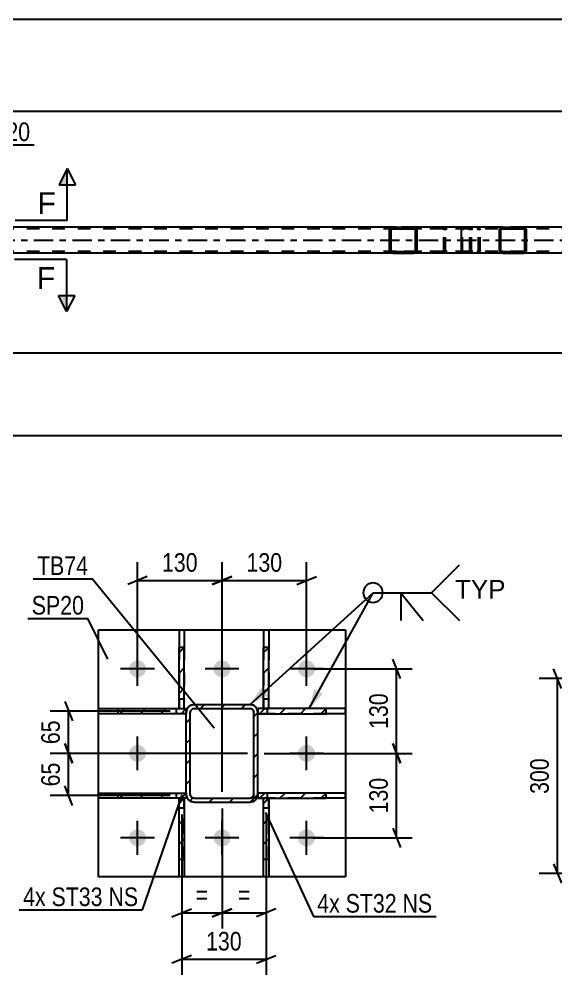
# Model space of a CAD drawing. Header units: millimetres. Extents: x 0 to 841, y 0 to 594.
# Drawn here: x 262 to 344.6, y 100 to 247.1 of the extents above; entities that cross this region are included whole.
import ezdxf

# ---------------------------------------------------------------- set-up
doc = ezdxf.new("R2010")
doc.units = ezdxf.units.MM
doc.linetypes.add('DXK_LINE_DOT2', pattern=[3.9198, 1.9599, -1.9599])
doc.linetypes.add('DXK_LINE_DOT3', pattern=[5.9187, 2.979, -0.9799, 0.9799, -0.9799])
doc.styles.add('Arial', font='ARIAL.TTF', dxfattribs={"height": 0.2})
doc.styles.add('Arial Narrow', font='ARIALN.TTF', dxfattribs={"height": 0.2})

# ---------------------------------------------------------------- blocks, each defined once
blk = doc.blocks.new('Part-122568681-7025 - 6955')
at = {"linetype": 'Continuous'}
h = blk.add_hatch(dxfattribs=at)
h.set_pattern_fill('', scale=0.7, style=0, pattern_type=0)
h.set_pattern_definition([(45, (323.2162, 214.767), (-1.57154, 1.57154), [])])
h.paths.add_polyline_path([(323.26, 214.58), (323.22, 214.77), (323.11, 214.92), (322.94, 215.03), (322.74, 215.06), (319.51, 215.06), (319.31, 215.03), (319.15, 214.92), (319.04, 214.77), (319, 214.58), (319, 211.54), (319.04, 211.36), (319.15, 211.2), (319.31, 211.1), (319.51, 211.06), (322.74, 211.06), (322.94, 211.1), (323.11, 211.2), (323.22, 211.36), (323.26, 211.54)])
h.paths.add_polyline_path([(322.98, 211.45), (322.92, 211.37), (322.84, 211.32), (322.74, 211.3), (319.51, 211.3), (319.41, 211.32), (319.33, 211.37), (319.27, 211.45), (319.25, 211.54), (319.25, 214.58), (319.27, 214.68), (319.33, 214.75), (319.41, 214.8), (319.51, 214.82), (322.74, 214.82), (322.84, 214.8), (322.92, 214.75), (322.98, 214.68), (323, 214.58), (323, 211.54)])
at = {"color": 2, "linetype": 'Continuous'}
for p, q in [((319.04, 214.77), (319, 214.58)), ((319.51, 215.06), (319.31, 215.03)), ((319.33, 214.75), (319.41, 214.8)), ((319.41, 214.8), (319.51, 214.82)), ((319.51, 215.06), (322.74, 215.06)), ((319.51, 214.82), (322.74, 214.82)), ((330.33, 215.06), (322.74, 215.06)), ((322.94, 215.03), (322.74, 215.06)), ((322.74, 214.82), (322.84, 214.8)), ((322.84, 214.8), (322.92, 214.75)), ((323.26, 214.58), (323.22, 214.77)), ((319, 211.54), (319, 214.58)), ((319.25, 214.58), (319.27, 214.68)), ((319.25, 211.54), (319.25, 214.58)), ((319.27, 214.68), (319.33, 214.75)), ((322.92, 214.75), (322.98, 214.68)), ((322.98, 214.68), (323, 214.58)), ((323, 211.54), (323, 214.58)), ((323.26, 211.54), (323.26, 214.58)), ((319, 211.54), (319.04, 211.36)), ((319.27, 211.45), (319.25, 211.54)), ((319.33, 211.37), (319.27, 211.45)), ((319.31, 211.1), (319.51, 211.06)), ((319.41, 211.32), (319.33, 211.37)), ((319.51, 211.3), (319.41, 211.32)), ((319.51, 211.3), (322.74, 211.3)), ((319.51, 211.06), (322.74, 211.06)), ((322.84, 211.32), (322.74, 211.3)), ((322.74, 211.06), (322.94, 211.1)), ((330.33, 211.06), (322.74, 211.06)), ((322.92, 211.37), (322.84, 211.32)), ((322.98, 211.45), (322.92, 211.37)), ((323, 211.54), (322.98, 211.45)), ((323.22, 211.36), (323.26, 211.54))]:
    blk.add_line(p, q, dxfattribs=at)
at = {"color": 7, "linetype": 'DXK_LINE_DOT2'}
for p, q in [((322.74, 215.06), (319.51, 215.06)), ((331.09, 214.82), (319.51, 214.82)), ((327.35, 214.58), (327.39, 214.77)), ((327.66, 215.03), (327.86, 215.06)), ((327.68, 214.75), (327.7, 214.77)), ((327.7, 214.77), (327.76, 214.8)), ((327.76, 214.8), (327.86, 214.82)), ((331.09, 215.06), (330.33, 215.06)), ((331.09, 215.06), (331.29, 215.03)), ((331.19, 214.8), (331.09, 214.82)), ((331.27, 214.75), (331.19, 214.8)), ((331.57, 214.77), (331.6, 214.58)), ((327.35, 211.54), (327.35, 214.58)), ((327.62, 214.68), (327.6, 214.58)), ((327.6, 211.54), (327.6, 214.58)), ((327.68, 214.75), (327.62, 214.68)), ((331.33, 214.68), (331.27, 214.75)), ((331.35, 214.58), (331.33, 214.68)), ((331.35, 211.54), (331.35, 214.58)), ((331.6, 211.54), (331.6, 214.58)), ((331.09, 211.3), (319.51, 211.3)), ((322.74, 211.06), (319.51, 211.06)), ((327.39, 211.36), (327.35, 211.54)), ((327.6, 211.54), (327.62, 211.45)), ((327.62, 211.45), (327.68, 211.37)), ((327.86, 211.06), (327.66, 211.1)), ((327.68, 211.37), (327.7, 211.36)), ((327.7, 211.36), (327.76, 211.32)), ((327.76, 211.32), (327.86, 211.3)), ((331.09, 211.06), (330.33, 211.06)), ((331.09, 211.3), (331.19, 211.32)), ((331.29, 211.1), (331.09, 211.06)), ((331.19, 211.32), (331.27, 211.37)), ((331.27, 211.37), (331.33, 211.45)), ((331.33, 211.45), (331.35, 211.54)), ((331.6, 211.54), (331.57, 211.36))]:
    blk.add_line(p, q, dxfattribs=at)
at = {"color": 2, "linetype": 'Continuous'}
for centre, start, end in [((319.49, 214.56), 110.7586, 155.6803), ((322.76, 214.56), 24.3202, 69.242), ((319.49, 211.56), 204.3202, 249.242), ((322.76, 211.56), 290.7586, 335.6803)]:
    blk.add_arc(centre, 0.496, start, end, dxfattribs=at)
at = {"color": 7, "linetype": 'DXK_LINE_DOT2'}
for centre, start, end in [((327.84, 214.56), 110.7586, 155.6803), ((331.11, 214.56), 24.3202, 69.242), ((327.84, 211.56), 204.3202, 249.242), ((331.11, 211.56), 290.7586, 335.6803)]:
    blk.add_arc(centre, 0.496, start, end, dxfattribs=at)
blk = doc.blocks.new('Part-122568681-7106 - 6955')
at = {"color": 7, "linetype": 'DXK_LINE_DOT2'}
for p, q in [((766.88, 214.83), (104.48, 214.82)), ((766.88, 215.07), (234.37, 215.06)), ((339.57, 215.06), (319.51, 215.06)), ((766.88, 211.31), (104.48, 211.3)), ((339.57, 211.06), (319.51, 211.06))]:
    blk.add_line(p, q, dxfattribs=at)
at = {"color": 2, "linetype": 'Continuous'}
for p, q in [((319.51, 215.06), (254.44, 215.06)), ((404.64, 215.06), (339.57, 215.06)), ((319.51, 211.06), (254.44, 211.06)), ((404.64, 211.06), (339.57, 211.06))]:
    blk.add_line(p, q, dxfattribs=at)
at = {"color": 7, "linetype": 'DXK_LINE_DOT3'}
blk.add_line((104.48, 213.06), (766.88, 213.07), dxfattribs=at)
blk = doc.blocks.new('Part-122568681-7164 - 6955')
at = {"linetype": 'Continuous'}
h = blk.add_hatch(dxfattribs=at)
h.set_pattern_fill('', scale=0.7, style=0, pattern_type=0)
h.set_pattern_definition([(45, (340.0342, 214.767), (-1.57154, 1.57154), [])])
h.paths.add_polyline_path([(340.07, 214.58), (340.03, 214.77), (339.93, 214.92), (339.76, 215.03), (339.57, 215.06), (336.39, 215.06), (336.19, 215.03), (336.03, 214.92), (335.92, 214.77), (335.88, 214.58), (335.88, 211.54), (335.92, 211.36), (336.03, 211.2), (336.19, 211.1), (336.39, 211.06), (339.57, 211.06), (339.76, 211.1), (339.93, 211.2), (340.03, 211.36), (340.07, 211.54)])
h.paths.add_polyline_path([(339.8, 211.45), (339.75, 211.37), (339.67, 211.32), (339.57, 211.3), (336.39, 211.3), (336.29, 211.32), (336.21, 211.37), (336.15, 211.45), (336.13, 211.54), (336.13, 214.58), (336.15, 214.68), (336.21, 214.75), (336.29, 214.81), (336.39, 214.82), (339.57, 214.82), (339.67, 214.81), (339.75, 214.75), (339.8, 214.68), (339.82, 214.58), (339.82, 211.54)])
at = {"color": 2, "linetype": 'Continuous'}
for p, q in [((330.06, 214.58), (330.08, 214.77)), ((330.08, 214.77), (330.14, 214.92)), ((330.14, 214.92), (330.22, 215.03)), ((330.22, 215.03), (330.33, 215.06)), ((336.39, 215.06), (330.33, 215.06)), ((335.92, 214.77), (335.88, 214.58)), ((336.39, 215.06), (336.19, 215.03)), ((336.21, 214.75), (336.29, 214.81)), ((336.29, 214.81), (336.39, 214.82)), ((336.39, 215.06), (339.57, 215.06)), ((336.39, 214.82), (339.57, 214.82)), ((339.76, 215.03), (339.57, 215.06)), ((339.57, 214.82), (339.67, 214.81)), ((339.67, 214.81), (339.75, 214.75)), ((340.07, 214.58), (340.03, 214.77)), ((330.06, 211.54), (330.06, 214.58)), ((335.88, 211.54), (335.88, 214.58)), ((336.13, 214.58), (336.15, 214.68)), ((336.13, 211.54), (336.13, 214.58)), ((336.15, 214.68), (336.21, 214.75)), ((339.75, 214.75), (339.8, 214.68)), ((339.8, 214.68), (339.82, 214.58)), ((339.82, 211.54), (339.82, 214.58)), ((340.07, 211.54), (340.07, 214.58)), ((330.08, 211.36), (330.06, 211.54)), ((330.14, 211.2), (330.08, 211.36)), ((330.22, 211.1), (330.14, 211.2)), ((330.33, 211.06), (330.22, 211.1)), ((336.39, 211.06), (330.33, 211.06)), ((335.88, 211.54), (335.92, 211.36)), ((336.15, 211.45), (336.13, 211.54)), ((336.21, 211.37), (336.15, 211.45)), ((336.19, 211.1), (336.39, 211.06)), ((336.29, 211.32), (336.21, 211.37)), ((336.39, 211.3), (336.29, 211.32)), ((336.39, 211.3), (339.57, 211.3)), ((336.39, 211.06), (339.57, 211.06)), ((339.67, 211.32), (339.57, 211.3)), ((339.57, 211.06), (339.76, 211.1)), ((339.75, 211.37), (339.67, 211.32)), ((339.8, 211.45), (339.75, 211.37)), ((339.82, 211.54), (339.8, 211.45)), ((340.03, 211.36), (340.07, 211.54))]:
    blk.add_line(p, q, dxfattribs=at)
at = {"color": 7, "linetype": 'DXK_LINE_DOT2'}
for p, q in [((330.28, 214.81), (330.23, 214.75)), ((330.33, 214.82), (330.28, 214.81)), ((339.57, 214.82), (330.33, 214.82)), ((331.6, 214.82), (331.6, 215.06)), ((332.42, 215.06), (332.61, 215.03)), ((332.52, 214.81), (332.42, 214.82)), ((332.6, 214.75), (332.52, 214.81)), ((332.88, 214.77), (332.92, 214.58)), ((339.57, 215.06), (336.39, 215.06)), ((330.2, 214.68), (330.19, 214.58)), ((330.19, 211.54), (330.19, 214.58)), ((330.23, 214.75), (330.2, 214.68)), ((332.65, 214.68), (332.6, 214.75)), ((332.67, 214.58), (332.65, 214.68)), ((332.67, 211.54), (332.67, 214.58)), ((332.92, 211.54), (332.92, 214.58)), ((330.19, 211.54), (330.2, 211.45)), ((330.2, 211.45), (330.23, 211.37)), ((330.23, 211.37), (330.28, 211.32)), ((330.28, 211.32), (330.33, 211.3)), ((339.57, 211.3), (330.33, 211.3)), ((331.6, 211.06), (331.6, 211.3)), ((332.42, 211.3), (332.52, 211.32)), ((332.61, 211.1), (332.42, 211.06)), ((332.52, 211.32), (332.6, 211.37)), ((332.6, 211.37), (332.65, 211.45)), ((332.65, 211.45), (332.67, 211.54)), ((332.92, 211.54), (332.88, 211.36)), ((339.57, 211.06), (336.39, 211.06))]:
    blk.add_line(p, q, dxfattribs=at)
for centre, start, end in [((332.43, 214.57), 23.8497, 68.8062), ((332.43, 211.56), 291.1944, 336.1509)]:
    blk.add_arc(centre, 0.492, start, end, dxfattribs=at)
at = {"color": 2, "linetype": 'Continuous'}
for centre, start, end in [((336.37, 214.57), 111.1944, 156.1509), ((339.58, 214.57), 23.8497, 68.8062), ((336.37, 211.56), 203.8497, 248.8062), ((339.58, 211.56), 291.1944, 336.1509)]:
    blk.add_arc(centre, 0.492, start, end, dxfattribs=at)
blk = doc.blocks.new('Part-122568681-3587 - 3463')
at = {"linetype": 'Continuous'}
h = blk.add_hatch(dxfattribs=at)
h.set_pattern_fill('', scale=0.7, style=0, pattern_type=0)
h.set_pattern_definition([(45, (309.2301, 127.9748), (-1.57154, 1.57154), [])])
h.paths.add_polyline_path([(309.23, 127.17), (309.23, 127.97), (298.73, 127.97), (298.73, 127.17)])
at = {"color": 7, "linetype": 'DXK_LINE_DOT2'}
for p, q in [((309.23, 127.97), (298.73, 127.97)), ((298.73, 127.97), (298.73, 127.17)), ((300.23, 127.17), (300.23, 127.97)), ((309.23, 127.17), (298.73, 127.17))]:
    blk.add_line(p, q, dxfattribs=at)
at = {"color": 2, "linetype": 'Continuous'}
for p, q in [((309.23, 127.97), (298.73, 127.97)), ((298.73, 127.97), (298.73, 127.17)), ((312.23, 127.97), (309.23, 127.97)), ((309.23, 127.17), (309.23, 127.97)), ((312.23, 127.17), (312.23, 127.97)), ((298.73, 127.17), (309.23, 127.17)), ((312.23, 127.17), (309.23, 127.17))]:
    blk.add_line(p, q, dxfattribs=at)
blk = doc.blocks.new('Part-122568681-3534 - 3463')
at = {"linetype": 'Continuous'}
h = blk.add_hatch(dxfattribs=at)
h.set_pattern_fill('', scale=0.7, style=0, pattern_type=0)
h.set_pattern_definition([(45, (300.4157, 150.387), (-1.57154, 1.57154), [])])
h.paths.add_polyline_path([(300.42, 140.99), (300.42, 150.39), (299.62, 150.39), (299.62, 140.99)])
at = {"color": 2, "linetype": 'Continuous'}
for p, q in [((299.62, 153.07), (299.62, 150.39)), ((299.62, 153.07), (300.42, 153.07)), ((300.42, 153.07), (300.42, 150.39)), ((299.62, 140.99), (299.62, 150.39)), ((300.42, 150.39), (299.62, 150.39)), ((300.42, 140.99), (300.42, 150.39)), ((299.62, 140.99), (300.42, 140.99))]:
    blk.add_line(p, q, dxfattribs=at)
at = {"color": 7, "linetype": 'DXK_LINE_DOT2'}
for p, q in [((299.62, 150.39), (299.62, 140.99)), ((300.42, 150.39), (300.42, 142.49)), ((299.62, 142.49), (300.42, 142.49)), ((300.42, 140.99), (300.42, 142.49)), ((299.62, 140.99), (300.42, 140.99))]:
    blk.add_line(p, q, dxfattribs=at)
blk = doc.blocks.new('Part-122568681-3478 - 3463')
at = {"linetype": 'Continuous'}
h = blk.add_hatch(dxfattribs=at)
h.set_pattern_fill('', scale=0.7, style=0, pattern_type=0)
h.set_pattern_definition([(45, (298.7317, 127.7772), (-1.57154, 1.57154), [])])
h.paths.add_polyline_path([(298.64, 127.32), (298.73, 127.78), (298.73, 140.38), (298.64, 140.84), (298.38, 141.23), (297.99, 141.49), (297.53, 141.58), (288.93, 141.58), (288.47, 141.49), (288.08, 141.23), (287.82, 140.84), (287.73, 140.38), (287.73, 127.78), (287.82, 127.32), (288.08, 126.93), (288.47, 126.67), (288.93, 126.58), (297.53, 126.58), (297.99, 126.67), (298.38, 126.93)])
h.paths.add_polyline_path([(297.76, 127.22), (297.53, 127.18), (288.93, 127.18), (288.7, 127.22), (288.51, 127.35), (288.38, 127.55), (288.33, 127.78), (288.33, 140.38), (288.38, 140.61), (288.51, 140.8), (288.7, 140.93), (288.93, 140.98), (297.53, 140.98), (297.76, 140.93), (297.96, 140.8), (298.09, 140.61), (298.13, 140.38), (298.13, 127.78), (298.09, 127.55), (297.96, 127.35)])
at = {"color": 7, "linetype": 'DXK_LINE_DOT2'}
for p, q in [((288.47, 141.49), (288.93, 141.58)), ((288.93, 141.58), (297.53, 141.58)), ((297.53, 141.58), (297.99, 141.49)), ((287.73, 140.38), (287.82, 140.84)), ((287.73, 127.78), (287.73, 140.38)), ((288.38, 140.61), (288.33, 140.38)), ((288.33, 127.78), (288.33, 140.38)), ((288.51, 140.8), (288.38, 140.61)), ((288.7, 140.93), (288.51, 140.8)), ((288.93, 140.98), (288.7, 140.93)), ((288.93, 140.98), (297.53, 140.98)), ((297.76, 140.93), (297.53, 140.98)), ((297.96, 140.8), (297.76, 140.93)), ((298.09, 140.61), (297.96, 140.8)), ((298.13, 140.38), (298.09, 140.61)), ((298.13, 127.78), (298.13, 140.38)), ((298.64, 140.84), (298.73, 140.38)), ((298.73, 127.78), (298.73, 140.38)), ((287.82, 127.32), (287.73, 127.78)), ((288.33, 127.78), (288.38, 127.55)), ((288.38, 127.55), (288.51, 127.35)), ((288.93, 126.58), (288.47, 126.67)), ((288.51, 127.35), (288.7, 127.22)), ((288.7, 127.22), (288.93, 127.18)), ((288.93, 127.18), (297.53, 127.18)), ((288.93, 126.58), (297.53, 126.58)), ((297.53, 127.18), (297.76, 127.22)), ((297.99, 126.67), (297.53, 126.58)), ((297.76, 127.22), (297.96, 127.35)), ((297.96, 127.35), (298.09, 127.55)), ((298.09, 127.55), (298.13, 127.78)), ((298.73, 127.78), (298.64, 127.32))]:
    blk.add_line(p, q, dxfattribs=at)
at = {"color": 2, "linetype": 'Continuous'}
for p, q in [((288.93, 141.58), (288.47, 141.49)), ((288.93, 141.58), (297.53, 141.58)), ((297.99, 141.49), (297.53, 141.58)), ((287.82, 140.84), (287.73, 140.38)), ((287.73, 127.78), (287.73, 140.38)), ((288.33, 140.38), (288.38, 140.61)), ((288.33, 127.78), (288.33, 140.38)), ((288.38, 140.61), (288.51, 140.8)), ((288.51, 140.8), (288.7, 140.93)), ((288.7, 140.93), (288.93, 140.98)), ((288.93, 140.98), (297.53, 140.98)), ((297.53, 140.98), (297.76, 140.93)), ((297.76, 140.93), (297.96, 140.8)), ((297.96, 140.8), (298.09, 140.61)), ((298.09, 140.61), (298.13, 140.38)), ((298.13, 127.78), (298.13, 140.38)), ((298.73, 140.38), (298.64, 140.84)), ((298.73, 127.78), (298.73, 140.38)), ((287.73, 127.78), (287.82, 127.32)), ((288.38, 127.55), (288.33, 127.78)), ((288.51, 127.35), (288.38, 127.55)), ((288.47, 126.67), (288.93, 126.58)), ((288.7, 127.22), (288.51, 127.35)), ((288.93, 127.18), (288.7, 127.22)), ((288.93, 127.18), (297.53, 127.18)), ((288.93, 126.58), (297.53, 126.58)), ((297.76, 127.22), (297.53, 127.18)), ((297.53, 126.58), (297.99, 126.67)), ((297.96, 127.35), (297.76, 127.22)), ((298.09, 127.55), (297.96, 127.35)), ((298.13, 127.78), (298.09, 127.55)), ((298.64, 127.32), (298.73, 127.78))]:
    blk.add_line(p, q, dxfattribs=at)
at = {"color": 7, "linetype": 'DXK_LINE_DOT3'}
blk.add_line((293.23, 134.08), (293.23, 134.08), dxfattribs=at)
at = {"color": 7, "linetype": 'DXK_LINE_DOT2'}
for centre, start, end in [((288.93, 140.38), 112.5, 157.5), ((297.53, 140.38), 22.5, 67.5), ((288.93, 127.78), 202.5, 247.5), ((297.53, 127.78), 292.5, 337.5)]:
    blk.add_arc(centre, 1.2, start, end, dxfattribs=at)
at = {"color": 2, "linetype": 'Continuous'}
for centre, start, end in [((288.93, 140.38), 112.5, 157.5), ((297.53, 140.38), 22.5, 67.5), ((288.93, 127.78), 202.5, 247.5), ((297.53, 127.78), 292.5, 337.5)]:
    blk.add_arc(centre, 1.2, start, end, dxfattribs=at)
blk = doc.blocks.new('Part-122568681-3509 - 3463')
at = {"linetype": 'Continuous'}
h = blk.add_hatch(dxfattribs=at)
h.set_pattern_fill('', scale=0.7, style=0, pattern_type=0)
h.set_pattern_definition([(45, (287.7317, 140.9746), (-1.57154, 1.57154), [])])
h.paths.add_polyline_path([(287.73, 140.17), (287.73, 140.97), (277.23, 140.97), (277.23, 140.17)])
at = {"color": 2, "linetype": 'Continuous'}
for p, q in [((274.23, 140.17), (274.23, 140.97)), ((274.23, 140.97), (277.23, 140.97)), ((277.23, 140.17), (274.23, 140.17)), ((277.23, 140.97), (287.73, 140.97)), ((277.23, 140.17), (277.23, 140.97)), ((287.73, 140.17), (277.23, 140.17)), ((287.73, 140.97), (287.73, 140.17))]:
    blk.add_line(p, q, dxfattribs=at)
at = {"color": 7, "linetype": 'DXK_LINE_DOT2'}
for p, q in [((277.23, 140.97), (287.73, 140.97)), ((287.73, 140.17), (277.23, 140.17)), ((286.23, 140.17), (286.23, 140.97)), ((287.73, 140.97), (287.73, 140.17))]:
    blk.add_line(p, q, dxfattribs=at)
blk = doc.blocks.new('Part-122568681-3524 - 3463')
at = {"linetype": 'Continuous'}
h = blk.add_hatch(dxfattribs=at)
h.set_pattern_fill('', scale=0.7, style=0, pattern_type=0)
h.set_pattern_definition([(45, (300.4162, 127.1847), (-1.57154, 1.57154), [])])
h.paths.add_polyline_path([(300.42, 117.77), (300.42, 127.18), (299.62, 127.18), (299.62, 117.77)])
at = {"color": 7, "linetype": 'DXK_LINE_DOT2'}
for p, q in [((299.62, 125.68), (299.62, 127.18)), ((299.62, 127.18), (300.42, 127.18)), ((300.42, 117.77), (300.42, 127.18)), ((299.62, 125.68), (300.42, 125.68)), ((299.62, 117.77), (299.62, 125.68))]:
    blk.add_line(p, q, dxfattribs=at)
at = {"color": 2, "linetype": 'Continuous'}
for p, q in [((299.62, 117.77), (299.62, 127.18)), ((299.62, 127.18), (300.42, 127.18)), ((300.42, 127.18), (300.42, 117.77)), ((299.62, 115.07), (299.62, 117.77)), ((300.42, 117.77), (299.62, 117.77)), ((300.42, 117.77), (300.42, 115.07)), ((300.42, 115.07), (299.62, 115.07))]:
    blk.add_line(p, q, dxfattribs=at)
blk = doc.blocks.new('Part-122568681-3529 - 3463')
at = {"linetype": 'Continuous'}
h = blk.add_hatch(dxfattribs=at)
h.set_pattern_fill('', scale=0.7, style=0, pattern_type=0)
h.set_pattern_definition([(45, (287.4168, 127.1847), (-1.57154, 1.57154), [])])
h.paths.add_polyline_path([(287.42, 117.77), (287.42, 127.18), (286.62, 127.18), (286.62, 117.77)])
at = {"color": 7, "linetype": 'DXK_LINE_DOT2'}
for p, q in [((286.62, 125.68), (286.62, 127.18)), ((286.62, 127.18), (287.42, 127.18)), ((287.42, 117.77), (287.42, 127.18)), ((286.62, 125.68), (287.42, 125.68)), ((286.62, 117.77), (286.62, 125.68))]:
    blk.add_line(p, q, dxfattribs=at)
at = {"color": 2, "linetype": 'Continuous'}
for p, q in [((286.62, 117.77), (286.62, 127.18)), ((286.62, 127.18), (287.42, 127.18)), ((287.42, 127.18), (287.42, 117.77)), ((286.62, 115.07), (286.62, 117.77)), ((287.42, 117.77), (286.62, 117.77)), ((287.42, 117.77), (287.42, 115.07)), ((287.42, 115.07), (286.62, 115.07))]:
    blk.add_line(p, q, dxfattribs=at)
blk = doc.blocks.new('Part-122568681-3539 - 3463')
at = {"linetype": 'Continuous'}
h = blk.add_hatch(dxfattribs=at)
h.set_pattern_fill('', scale=0.7, style=0, pattern_type=0)
h.set_pattern_definition([(45, (287.4163, 150.387), (-1.57154, 1.57154), [])])
h.paths.add_polyline_path([(287.42, 140.99), (287.42, 150.39), (286.62, 150.39), (286.62, 140.99)])
at = {"color": 2, "linetype": 'Continuous'}
for p, q in [((286.62, 153.07), (286.62, 150.39)), ((286.62, 153.07), (287.42, 153.07)), ((287.42, 153.07), (287.42, 150.39)), ((286.62, 140.99), (286.62, 150.39)), ((287.42, 150.39), (286.62, 150.39)), ((287.42, 140.99), (287.42, 150.39)), ((286.62, 140.99), (287.42, 140.99))]:
    blk.add_line(p, q, dxfattribs=at)
at = {"color": 7, "linetype": 'DXK_LINE_DOT2'}
for p, q in [((286.62, 150.39), (286.62, 140.99)), ((287.42, 150.39), (287.42, 142.49)), ((286.62, 142.49), (287.42, 142.49)), ((287.42, 140.99), (287.42, 142.49)), ((286.62, 140.99), (287.42, 140.99))]:
    blk.add_line(p, q, dxfattribs=at)
blk = doc.blocks.new('Bolt-122568681-3628 - 3463')
at = {"linetype": 'Continuous'}
for points in [[(278.93, 147.08, -1), (281.53, 147.08, -1)], [(291.93, 147.08, -1), (294.53, 147.08, -1)], [(304.93, 147.08, -1), (307.53, 147.08, -1)], [(278.93, 134.08, -1), (281.53, 134.08, -1)], [(304.93, 134.08, -1), (307.53, 134.08, -1)], [(278.93, 121.08, -1), (281.53, 121.08, -1)], [(291.93, 121.08, -1), (294.53, 121.08, -1)], [(304.93, 121.08, -1), (307.53, 121.08, -1)]]:
    blk.add_hatch(color=1, dxfattribs=at).paths.add_polyline_path(points)
at = {"color": 1, "linetype": 'Continuous'}
for p, q in [((280.23, 144.48), (280.23, 149.68)), ((293.23, 144.48), (293.23, 149.68)), ((306.23, 144.48), (306.23, 149.68)), ((282.83, 147.08), (277.63, 147.08)), ((295.83, 147.08), (290.63, 147.08)), ((308.83, 147.08), (303.63, 147.08)), ((280.23, 131.48), (280.23, 136.68)), ((306.23, 131.48), (306.23, 136.68)), ((282.83, 134.08), (277.63, 134.08)), ((308.83, 134.08), (303.63, 134.08)), ((280.23, 118.48), (280.23, 123.68)), ((293.23, 118.48), (293.23, 123.68)), ((306.23, 118.48), (306.23, 123.68)), ((282.83, 121.08), (277.63, 121.08)), ((295.83, 121.08), (290.63, 121.08)), ((308.83, 121.08), (303.63, 121.08))]:
    blk.add_line(p, q, dxfattribs=at)
blk = doc.blocks.new('Part-122568681-3581 - 3463')
at = {"color": 2, "linetype": 'Continuous'}
for p, q in [((274.23, 115.08), (274.23, 153.08)), ((274.23, 153.08), (312.23, 153.08)), ((312.23, 153.08), (312.23, 115.08)), ((312.23, 115.08), (274.23, 115.08))]:
    blk.add_line(p, q, dxfattribs=at)
blk = doc.blocks.new('Part-122568681-3592 - 3463')
at = {"linetype": 'Continuous'}
h = blk.add_hatch(dxfattribs=at)
h.set_pattern_fill('', scale=0.7, style=0, pattern_type=0)
h.set_pattern_definition([(45, (309.2301, 140.9748), (-1.57154, 1.57154), [])])
h.paths.add_polyline_path([(309.23, 140.17), (309.23, 140.97), (298.73, 140.97), (298.73, 140.17)])
at = {"color": 7, "linetype": 'DXK_LINE_DOT2'}
for p, q in [((309.23, 140.97), (298.73, 140.97)), ((298.73, 140.97), (298.73, 140.17)), ((309.23, 140.17), (298.73, 140.17)), ((300.23, 140.17), (300.23, 140.97))]:
    blk.add_line(p, q, dxfattribs=at)
at = {"color": 2, "linetype": 'Continuous'}
for p, q in [((309.23, 140.97), (298.73, 140.97)), ((298.73, 140.97), (298.73, 140.17)), ((298.73, 140.17), (309.23, 140.17)), ((312.23, 140.97), (309.23, 140.97)), ((309.23, 140.17), (309.23, 140.97)), ((312.23, 140.17), (309.23, 140.17)), ((312.23, 140.17), (312.23, 140.97))]:
    blk.add_line(p, q, dxfattribs=at)
blk = doc.blocks.new('Part-122568681-3610 - 3463')
at = {"linetype": 'Continuous'}
h = blk.add_hatch(dxfattribs=at)
h.set_pattern_fill('', scale=0.7, style=0, pattern_type=0)
h.set_pattern_definition([(45, (287.7317, 127.9746), (-1.57154, 1.57154), [])])
h.paths.add_polyline_path([(287.73, 127.17), (287.73, 127.97), (277.23, 127.97), (277.23, 127.17)])
at = {"color": 2, "linetype": 'Continuous'}
for p, q in [((274.23, 127.17), (274.23, 127.97)), ((274.23, 127.97), (277.23, 127.97)), ((277.23, 127.97), (287.73, 127.97)), ((277.23, 127.17), (277.23, 127.97)), ((287.73, 127.97), (287.73, 127.17)), ((277.23, 127.17), (274.23, 127.17)), ((287.73, 127.17), (277.23, 127.17))]:
    blk.add_line(p, q, dxfattribs=at)
at = {"color": 7, "linetype": 'DXK_LINE_DOT2'}
for p, q in [((277.23, 127.97), (287.73, 127.97)), ((286.23, 127.17), (286.23, 127.97)), ((287.73, 127.97), (287.73, 127.17)), ((287.73, 127.17), (277.23, 127.17))]:
    blk.add_line(p, q, dxfattribs=at)
blk = doc.blocks.new('StraightDimension-122568681-7291 - 6955')
at = {"color": 7, "linetype": 'Continuous'}
blk.add_line((94.26, 183.01), (777.74, 183.01), dxfattribs=at)
blk = doc.blocks.new('StraightDimension-122568681-7313 - 6955')
at = {"color": 7, "linetype": 'Continuous'}
blk.add_line((242.87, 195.71), (498.27, 195.71), dxfattribs=at)
blk = doc.blocks.new('StraightDimension-122568681-7356 - 6955')
at = {"color": 7, "linetype": 'Continuous'}
blk.add_line((242.87, 232.89), (498.27, 232.89), dxfattribs=at)
blk = doc.blocks.new('StraightDimension-122568681-9031 - 6955')
at = {"color": 7, "linetype": 'Continuous'}
blk.add_line((94.26, 247.08), (777.1, 247.08), dxfattribs=at)
blk = doc.blocks.new('StraightDimension-122568681-12602 - 3463')
at = {"color": 7, "linetype": 'Continuous'}
for p, q in [((269.03, 142.07), (270.23, 139.07)), ((285.23, 140.57), (266.78, 140.57)), ((269.63, 134.08), (269.63, 140.57)), ((270.23, 132.58), (269.03, 135.58)), ((297.13, 134.08), (266.78, 134.08))]:
    blk.add_line(p, q, dxfattribs=at)
at = {"color": 0}
blk.add_wipeout([(268.88, 139.75), (264.68, 139.75), (264.68, 134.9), (268.88, 134.9)], dxfattribs=at)
at = {"color": 3, "style": 'Arial Narrow'}
blk.add_text('65', height=2.863, rotation=90.0002, dxfattribs=at).set_placement((268.28, 135.5))
blk = doc.blocks.new('StraightDimension-122568681-3762 - 3463')
at = {"color": 7, "linetype": 'Continuous'}
for p, q in [((293.23, 125.58), (293.23, 107.14)), ((287.02, 114.07), (287.02, 107.14)), ((285.52, 108.94), (288.52, 110.14)), ((287.02, 109.54), (293.23, 109.54)), ((294.73, 110.14), (291.73, 108.94))]:
    blk.add_line(p, q, dxfattribs=at)
at = {"color": 0}
blk.add_wipeout([(291.68, 110.29), (291.68, 114.49), (288.56, 114.49), (288.56, 110.29)], dxfattribs=at)
at = {"color": 3, "style": 'Arial Narrow'}
blk.add_text('=', height=2.86, dxfattribs=at).set_placement((289.16, 110.89))
blk = doc.blocks.new('StraightDimension-122568681-3691 - 3463')
at = {"color": 7, "linetype": 'Continuous'}
for p, q in [((287.02, 124.68), (287.02, 99.99)), ((300.02, 124.68), (300.02, 99.99)), ((288.52, 102.99), (285.52, 101.79)), ((298.52, 101.79), (301.52, 102.99)), ((287.02, 102.39), (300.02, 102.39))]:
    blk.add_line(p, q, dxfattribs=at)
at = {"color": 0}
blk.add_wipeout([(296.86, 103.14), (296.86, 107.34), (290.17, 107.34), (290.17, 103.14)], dxfattribs=at)
at = {"color": 3, "style": 'Arial Narrow'}
blk.add_text('130', height=2.863, dxfattribs=at).set_placement((290.77, 103.74))
blk = doc.blocks.new('StraightDimension-122568681-3697 - 3463')
at = {"color": 7, "linetype": 'Continuous'}
for p, q in [((280.23, 148.08), (280.23, 163.53)), ((293.23, 128.18), (293.23, 163.53)), ((281.73, 161.28), (278.73, 160.08)), ((280.23, 160.68), (293.23, 160.68)), ((291.73, 160.08), (294.73, 161.28))]:
    blk.add_line(p, q, dxfattribs=at)
at = {"color": 0}
blk.add_wipeout([(290.07, 161.43), (290.07, 165.63), (283.39, 165.63), (283.39, 161.43)], dxfattribs=at)
at = {"color": 3, "style": 'Arial Narrow'}
blk.add_text('130', height=2.863, dxfattribs=at).set_placement((283.99, 162.03))
blk = doc.blocks.new('StraightDimension-122568681-3710 - 3463')
at = {"color": 7, "linetype": 'Continuous'}
for p, q in [((293.23, 128.18), (293.23, 163.53)), ((306.23, 148.08), (306.23, 163.53)), ((294.73, 161.28), (291.73, 160.08)), ((293.23, 160.68), (306.23, 160.68)), ((304.73, 160.08), (307.73, 161.28))]:
    blk.add_line(p, q, dxfattribs=at)
at = {"color": 0}
blk.add_wipeout([(303.07, 161.43), (303.07, 165.63), (296.39, 165.63), (296.39, 161.43)], dxfattribs=at)
at = {"color": 3, "style": 'Arial Narrow'}
blk.add_text('130', height=2.863, dxfattribs=at).set_placement((296.99, 162.03))
blk = doc.blocks.new('StraightDimension-122568681-3741 - 3463')
at = {"color": 7, "linetype": 'Continuous'}
for p, q in [((320.68, 132.58), (319.48, 135.58)), ((299.73, 134.08), (322.48, 134.08)), ((320.08, 121.08), (320.08, 134.08)), ((319.48, 122.58), (320.68, 119.58)), ((307.23, 121.08), (322.48, 121.08))]:
    blk.add_line(p, q, dxfattribs=at)
at = {"color": 0}
blk.add_wipeout([(319.33, 130.92), (315.13, 130.92), (315.13, 124.24), (319.33, 124.24)], dxfattribs=at)
at = {"color": 3, "style": 'Arial Narrow'}
blk.add_text('130', height=2.863, rotation=90.0002, dxfattribs=at).set_placement((318.73, 124.84))
blk = doc.blocks.new('StraightDimension-122568681-3751 - 3463')
at = {"color": 7, "linetype": 'Continuous'}
for p, q in [((320.68, 145.58), (319.48, 148.58)), ((307.23, 147.08), (322.48, 147.08)), ((320.08, 134.08), (320.08, 147.08)), ((319.48, 135.58), (320.68, 132.58)), ((299.73, 134.08), (322.48, 134.08))]:
    blk.add_line(p, q, dxfattribs=at)
at = {"color": 0}
blk.add_wipeout([(319.33, 143.92), (315.13, 143.92), (315.13, 137.24), (319.33, 137.24)], dxfattribs=at)
at = {"color": 3, "style": 'Arial Narrow'}
blk.add_text('130', height=2.863, rotation=90.0002, dxfattribs=at).set_placement((318.73, 137.84))
blk = doc.blocks.new('StraightDimension-122568681-3771 - 3463')
at = {"color": 7, "linetype": 'Continuous'}
for p, q in [((293.23, 125.58), (293.23, 107.14)), ((300.02, 114.07), (300.02, 107.14)), ((291.73, 108.94), (294.73, 110.14)), ((293.23, 109.54), (300.02, 109.54)), ((301.52, 110.14), (298.52, 108.94))]:
    blk.add_line(p, q, dxfattribs=at)
at = {"color": 0}
blk.add_wipeout([(298.18, 110.29), (298.18, 114.49), (295.06, 114.49), (295.06, 110.29)], dxfattribs=at)
at = {"color": 3, "style": 'Arial Narrow'}
blk.add_text('=', height=2.86, dxfattribs=at).set_placement((295.66, 110.89))
blk = doc.blocks.new('StraightDimension-122568681-12603 - 3463')
at = {"color": 7, "linetype": 'Continuous'}
for p, q in [((269.03, 135.58), (270.23, 132.58)), ((297.13, 134.08), (266.78, 134.08)), ((269.63, 127.57), (269.63, 134.08)), ((270.23, 126.07), (269.03, 129.07)), ((285.23, 127.57), (266.78, 127.57))]:
    blk.add_line(p, q, dxfattribs=at)
at = {"color": 0}
blk.add_wipeout([(268.88, 133.25), (264.68, 133.25), (264.68, 128.4), (268.88, 128.4)], dxfattribs=at)
at = {"color": 3, "style": 'Arial Narrow'}
blk.add_text('65', height=2.863, rotation=90.0002, dxfattribs=at).set_placement((268.28, 129))
blk = doc.blocks.new('StraightDimension-122568681-2462 - 2363')
at = {"color": 7, "linetype": 'Continuous'}
for p, q in [((345.43, 144.08), (344.23, 147.08)), ((361.34, 145.58), (341.98, 145.58)), ((344.83, 115.58), (344.83, 145.58)), ((344.23, 117.08), (345.43, 114.08)), ((361.34, 115.58), (341.98, 115.58))]:
    blk.add_line(p, q, dxfattribs=at)
at = {"color": 0}
blk.add_wipeout([(344.08, 133.93), (339.88, 133.93), (339.88, 127.24), (344.08, 127.24)], dxfattribs=at)
at = {"color": 3, "style": 'Arial Narrow'}
blk.add_text('300', height=2.863, rotation=90.0002, dxfattribs=at).set_placement((343.48, 127.84))
blk = doc.blocks.new('Mark-122568681-7199 - 6955')
at = {"color": 0}
blk.add_wipeout([(263.72, 228.31), (263.72, 231.31), (255.68, 231.31), (255.68, 228.31)], dxfattribs=at)
blk.add_wipeout([(263.72, 228.31), (263.72, 231.31), (255.68, 231.31), (255.68, 228.31)], dxfattribs=at)
at = {"color": 30, "linetype": 'Continuous'}
for p, q in [((251.81, 223.86), (255.08, 227.71)), ((255.08, 227.71), (264.32, 227.71))]:
    blk.add_line(p, q, dxfattribs=at)
at = {"color": 3, "style": 'Arial Narrow'}
blk.add_text('SP20', height=2.863, dxfattribs=at).set_placement((255.68, 228.31))
blk = doc.blocks.new('SectionMark-122568681-7405 - 6955')
at = {"linetype": 'Continuous'}
for points in [[(222.49, 221.58), (221.24, 221.58), (221.24, 224.08)], [(269.42, 221.58), (268.17, 221.58), (269.42, 224.08)]]:
    blk.add_hatch(color=6, dxfattribs=at).paths.add_polyline_path(points)
at = {"color": 6, "linetype": 'Continuous'}
for p, q in [((219.99, 221.58), (221.24, 224.08)), ((221.24, 216.08), (221.24, 224.08)), ((221.24, 224.08), (222.49, 221.58)), ((269.42, 224.08), (268.17, 221.58)), ((269.42, 216.08), (269.42, 224.08)), ((269.42, 224.08), (270.67, 221.58)), ((222.49, 221.58), (219.99, 221.58)), ((268.17, 221.58), (270.67, 221.58)), ((221.24, 216.08), (229.24, 216.08)), ((269.42, 216.08), (261.42, 216.08))]:
    blk.add_line(p, q, dxfattribs=at)
at = {"color": 0, "linetype": 'Continuous'}
for points in [[(225.84, 217.08), (225.84, 220.58), (222.99, 220.58), (222.99, 217.08)], [(267.67, 217.08), (267.67, 220.58), (264.82, 220.58), (264.82, 217.08)]]:
    blk.add_wipeout(points, dxfattribs=at)
at = {"color": 3, "linetype": 'Continuous', "style": 'Arial'}
for p in [(222.99, 217.08), (264.82, 217.08)]:
    blk.add_text('F', height=3.34, dxfattribs=at).set_placement(p)
blk = doc.blocks.new('SectionMark-122568681-7409 - 6955')
at = {"linetype": 'Continuous'}
for points in [[(219.93, 204.57), (221.18, 204.57), (219.93, 202.07)], [(268.07, 204.57), (269.32, 204.57), (269.32, 202.07)]]:
    blk.add_hatch(color=6, dxfattribs=at).paths.add_polyline_path(points)
at = {"color": 6, "linetype": 'Continuous'}
for p, q in [((219.93, 210.07), (227.93, 210.07)), ((219.93, 210.07), (219.93, 202.07)), ((269.32, 210.07), (261.32, 210.07)), ((269.32, 210.07), (269.32, 202.07)), ((219.93, 202.07), (218.68, 204.57)), ((221.18, 204.57), (218.68, 204.57)), ((219.93, 202.07), (221.18, 204.57)), ((268.07, 204.57), (270.57, 204.57)), ((269.32, 202.07), (268.07, 204.57)), ((270.57, 204.57), (269.32, 202.07))]:
    blk.add_line(p, q, dxfattribs=at)
at = {"color": 0, "linetype": 'Continuous'}
for points in [[(224.53, 205.57), (224.53, 209.07), (221.68, 209.07), (221.68, 205.57)], [(267.57, 205.57), (267.57, 209.07), (264.72, 209.07), (264.72, 205.57)]]:
    blk.add_wipeout(points, dxfattribs=at)
at = {"color": 3, "linetype": 'Continuous', "style": 'Arial'}
for p in [(221.68, 205.57), (264.72, 205.57)]:
    blk.add_text('F', height=3.34, dxfattribs=at).set_placement(p)
blk = doc.blocks.new('Mark-122568681-3474 - 3463')
at = {"color": 0}
blk.add_wipeout([(272.63, 161.53), (272.63, 164.53), (264.77, 164.53), (264.77, 161.53)], dxfattribs=at)
blk.add_wipeout([(272.63, 161.53), (272.63, 164.53), (264.77, 164.53), (264.77, 161.53)], dxfattribs=at)
at = {"color": 30, "linetype": 'Continuous'}
for p in [(264.17, 160.93), (291.99, 137.96)]:
    blk.add_line(p, (273.23, 160.93), dxfattribs=at)
at = {"color": 3, "style": 'Arial Narrow'}
blk.add_text('TB74', height=2.863, dxfattribs=at).set_placement((264.77, 161.53))
blk = doc.blocks.new('Mark-122568681-3577 - 3463')
at = {"color": 0}
blk.add_wipeout([(272, 155.44), (272, 158.44), (263.96, 158.44), (263.96, 155.44)], dxfattribs=at)
blk.add_wipeout([(272, 155.44), (272, 158.44), (263.96, 158.44), (263.96, 155.44)], dxfattribs=at)
at = {"color": 30, "linetype": 'Continuous'}
for p in [(263.36, 154.84), (275.65, 148.56)]:
    blk.add_line(p, (272.6, 154.84), dxfattribs=at)
at = {"color": 3, "style": 'Arial Narrow'}
blk.add_text('SP20', height=2.863, dxfattribs=at).set_placement((263.96, 155.44))
blk = doc.blocks.new('WeldMark-122568681-3780 - 3463')
at = {"linetype": 'Continuous'}
for points in [[(300.25, 143.04), (297.53, 141.58), (299.24, 144.15)], [(308.72, 143.24), (306.62, 140.97), (307.41, 143.96)]]:
    blk.add_hatch(color=30, dxfattribs=at).paths.add_polyline_path(points)
at = {"color": 30, "linetype": 'Continuous'}
for p, q in [((297.53, 141.58), (316.45, 158.81)), ((306.62, 140.97), (316.45, 158.81)), ((316.45, 158.81), (325.45, 158.81))]:
    blk.add_line(p, q, dxfattribs=at)
at = {"color": 3, "linetype": 'Continuous'}
for q in [(324.16, 154.53), (320.73, 154.53)]:
    blk.add_line((320.73, 158.81), q, dxfattribs=at)
for start, end in [(90, 270), (270, 90)]:
    blk.add_arc((316.45, 158.81), 1.5, start, end, dxfattribs=at)
at = {"color": 0, "linetype": 'Continuous'}
blk.add_wipeout([(336.82, 157.91), (336.82, 160.91), (329.05, 160.91), (329.05, 157.91)], dxfattribs=at)
blk.add_wipeout([(336.82, 157.91), (336.82, 160.91), (329.05, 160.91), (329.05, 157.91)], dxfattribs=at)
at = {"color": 3, "linetype": 'Continuous'}
for q in [(329.73, 163.1), (329.73, 154.53)]:
    blk.add_line((325.45, 158.81), q, dxfattribs=at)
at = {"color": 3, "linetype": 'Continuous', "style": 'Arial'}
blk.add_text('TYP', height=2.865, dxfattribs=at).set_placement((329.05, 157.91))
blk = doc.blocks.new('MarkSet-122568681-3829 - 3463')
at = {"color": 0}
for points in [[(311.34, 109.57), (311.34, 112.57), (307.87, 112.57), (307.87, 109.57)], [(320.09, 109.57), (320.09, 112.57), (312.24, 112.57), (312.24, 109.57)], [(325.56, 109.57), (325.56, 112.57), (320.99, 112.57), (320.99, 109.57)]]:
    blk.add_wipeout(points, dxfattribs=at)
for points in [[(311.34, 109.57), (311.34, 112.57), (307.87, 112.57), (307.87, 109.57)], [(320.09, 109.57), (320.09, 112.57), (312.24, 112.57), (312.24, 109.57)], [(325.56, 109.57), (325.56, 112.57), (320.99, 112.57), (320.99, 109.57)]]:
    blk.add_wipeout(points, dxfattribs=at)
at = {"color": 30, "linetype": 'Continuous'}
for p, q in [((299.91, 125), (307.27, 108.97)), ((307.27, 108.97), (326.16, 108.97))]:
    blk.add_line(p, q, dxfattribs=at)
at = {"color": 3, "style": 'Arial Narrow'}
for s, p in [('4x', (307.87, 109.57)), ('ST32', (312.24, 109.57)), ('NS', (320.99, 109.57))]:
    blk.add_text(s, height=2.863, dxfattribs=at).set_placement(p)
blk = doc.blocks.new('MarkSet-122568681-3859 - 3463')
at = {"color": 0}
for points in [[(266.1, 110.58), (266.1, 113.58), (262.63, 113.58), (262.63, 110.58)], [(274.86, 110.58), (274.86, 113.58), (267, 113.58), (267, 110.58)], [(280.32, 110.58), (280.32, 113.58), (275.76, 113.58), (275.76, 110.58)]]:
    blk.add_wipeout(points, dxfattribs=at)
for points in [[(266.1, 110.58), (266.1, 113.58), (262.63, 113.58), (262.63, 110.58)], [(274.86, 110.58), (274.86, 113.58), (267, 113.58), (267, 110.58)], [(280.32, 110.58), (280.32, 113.58), (275.76, 113.58), (275.76, 110.58)]]:
    blk.add_wipeout(points, dxfattribs=at)
at = {"color": 30, "linetype": 'Continuous'}
for p in [(287.03, 127.68), (262.03, 109.98)]:
    blk.add_line(p, (280.92, 109.98), dxfattribs=at)
at = {"color": 3, "style": 'Arial Narrow'}
for s, p in [('4x', (262.63, 110.58)), ('ST33', (267, 110.58)), ('NS', (275.76, 110.58))]:
    blk.add_text(s, height=2.863, dxfattribs=at).set_placement(p)

msp = doc.modelspace()

# ---------------------------------------------------------------- block references
for name in ['StraightDimension-122568681-7356 - 6955', 'Part-122568681-7106 - 6955', 'Part-122568681-7025 - 6955', 'Part-122568681-7164 - 6955', 'StraightDimension-122568681-7291 - 6955', 'Part-122568681-3581 - 3463', 'Part-122568681-3539 - 3463', 'Part-122568681-3534 - 3463', 'Bolt-122568681-3628 - 3463', 'StraightDimension-122568681-2462 - 2363', 'Part-122568681-3478 - 3463', 'Part-122568681-3509 - 3463', 'Part-122568681-3592 - 3463', 'Part-122568681-3610 - 3463', 'Part-122568681-3587 - 3463', 'Part-122568681-3529 - 3463', 'Part-122568681-3524 - 3463']:
    msp.add_blockref(name, (0, 0))

# ---------------------------------------------------------------- next in the draw order: block references
for name in ['StraightDimension-122568681-9031 - 6955', 'StraightDimension-122568681-7313 - 6955', 'StraightDimension-122568681-12602 - 3463', 'StraightDimension-122568681-3762 - 3463']:
    msp.add_blockref(name, (0, 0))

# ---------------------------------------------------------------- next in the draw order: block references
for name in ['Mark-122568681-7199 - 6955', 'SectionMark-122568681-7409 - 6955', 'StraightDimension-122568681-3697 - 3463', 'StraightDimension-122568681-3691 - 3463']:
    msp.add_blockref(name, (0, 0))

# ---------------------------------------------------------------- next in the draw order: block references
for name in ['SectionMark-122568681-7405 - 6955', 'StraightDimension-122568681-3710 - 3463']:
    msp.add_blockref(name, (0, 0))

# ---------------------------------------------------------------- next in the draw order: block references
for name in ['Mark-122568681-3474 - 3463', 'StraightDimension-122568681-3741 - 3463']:
    msp.add_blockref(name, (0, 0))

# ---------------------------------------------------------------- next in the draw order: block references
for name in ['Mark-122568681-3577 - 3463', 'StraightDimension-122568681-3751 - 3463', 'StraightDimension-122568681-3771 - 3463']:
    msp.add_blockref(name, (0, 0))

# ---------------------------------------------------------------- next in the draw order: block references
for name in ['WeldMark-122568681-3780 - 3463', 'StraightDimension-122568681-12603 - 3463', 'MarkSet-122568681-3829 - 3463']:
    msp.add_blockref(name, (0, 0))

# ---------------------------------------------------------------- next in the draw order: block references
msp.add_blockref('MarkSet-122568681-3859 - 3463', (0, 0))

doc.saveas('drawing.dxf')
